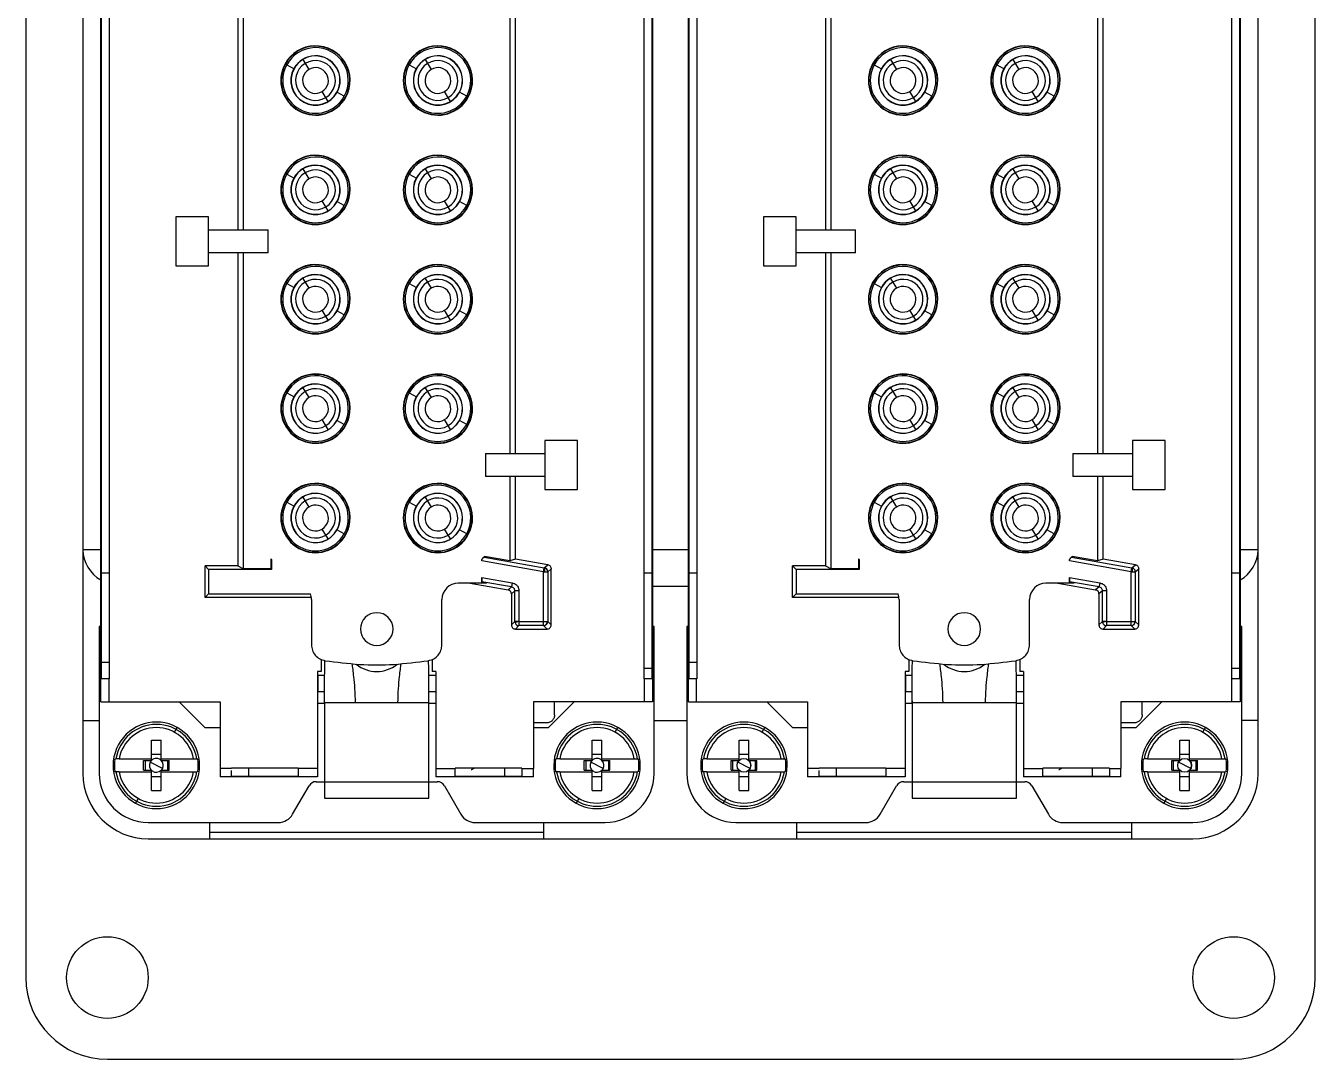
# Model space of a CAD drawing. Header units: millimetres. Extents: x 55 to 265, y 28 to 325.
# Drawn here: x 129.9 to 189.2, y 82.5 to 130 of the extents above; entities that cross this region are included whole.
import ezdxf

# ---------------------------------------------------------------- set-up
doc = ezdxf.new("R2010")
doc.units = ezdxf.units.MM

msp = doc.modelspace()

# ---------------------------------------------------------------- linework, layer by layer
at = {"color": 7, "linetype": 'Continuous', "lineweight": 25}
for p, q in [((129.944, 183.763), (129.944, 86.263)), ((189.194, 86.263), (189.194, 183.763)), ((132.569, 174.388), (132.569, 95.638)), ((186.569, 95.638), (186.569, 174.388)), ((133.394, 98.938), (133.394, 171.088)), ((158.744, 171.088), (158.744, 98.938)), ((160.394, 98.938), (160.394, 171.088)), ((185.744, 171.088), (185.744, 98.938)), ((133.407, 170.038), (133.407, 99.988)), ((133.782, 169.558), (133.782, 99.988)), ((158.356, 99.988), (158.356, 170.038)), ((158.731, 99.988), (158.731, 170.038)), ((160.407, 170.038), (160.407, 99.988)), ((160.782, 169.558), (160.782, 99.988)), ((185.356, 99.988), (185.356, 170.038)), ((185.731, 99.988), (185.731, 170.038)), ((139.684, 149.563), (139.684, 120.613)), ((139.946, 120.613), (139.946, 149.563)), ((166.684, 149.563), (166.684, 120.613)), ((166.946, 120.613), (166.946, 149.563)), ((152.191, 134.413), (152.191, 110.338)), ((152.453, 110.338), (152.453, 134.413)), ((179.191, 134.413), (179.191, 110.338)), ((179.453, 110.338), (179.453, 134.413)), ((141.858, 128.24), (141.874, 128.231)), ((141.933, 128.199), (142.269, 128.015)), ((142.671, 128.436), (142.949, 127.981)), ((147.483, 128.24), (147.499, 128.231)), ((147.558, 128.199), (147.894, 128.015)), ((148.296, 128.436), (148.574, 127.981)), ((168.858, 128.24), (168.874, 128.231)), ((168.933, 128.199), (169.269, 128.015)), ((169.671, 128.436), (169.949, 127.981)), ((174.483, 128.24), (174.499, 128.231)), ((174.558, 128.199), (174.894, 128.015)), ((175.296, 128.436), (175.574, 127.981)), ((143.842, 126.515), (143.564, 126.97)), ((144.58, 126.753), (144.244, 126.936)), ((149.467, 126.515), (149.189, 126.97)), ((150.205, 126.753), (149.869, 126.936)), ((170.842, 126.515), (170.564, 126.97)), ((171.58, 126.753), (171.244, 126.936)), ((176.467, 126.515), (176.189, 126.97)), ((177.205, 126.753), (176.869, 126.936)), ((144.655, 126.712), (144.639, 126.721)), ((150.28, 126.712), (150.264, 126.721)), ((171.655, 126.712), (171.639, 126.721)), ((177.28, 126.712), (177.264, 126.721)), ((142.671, 123.411), (142.949, 122.956)), ((148.296, 123.411), (148.574, 122.956)), ((169.671, 123.411), (169.949, 122.956)), ((175.296, 123.411), (175.574, 122.956)), ((141.858, 123.215), (141.874, 123.206)), ((141.933, 123.174), (142.269, 122.99)), ((147.483, 123.215), (147.499, 123.206)), ((147.558, 123.174), (147.894, 122.99)), ((168.858, 123.215), (168.874, 123.206)), ((168.933, 123.174), (169.269, 122.99)), ((174.483, 123.215), (174.499, 123.206)), ((174.558, 123.174), (174.894, 122.99)), ((143.842, 121.49), (143.564, 121.945)), ((144.58, 121.728), (144.244, 121.911)), ((144.655, 121.687), (144.639, 121.696)), ((149.467, 121.49), (149.189, 121.945)), ((150.205, 121.728), (149.869, 121.911)), ((150.28, 121.687), (150.264, 121.696)), ((170.842, 121.49), (170.564, 121.945)), ((171.58, 121.728), (171.244, 121.911)), ((171.655, 121.687), (171.639, 121.696)), ((176.467, 121.49), (176.189, 121.945)), ((177.205, 121.728), (176.869, 121.911)), ((177.28, 121.687), (177.264, 121.696)), ((136.844, 121.213), (136.844, 118.963)), ((138.344, 121.213), (136.844, 121.213)), ((138.344, 118.963), (138.344, 121.213)), ((163.844, 121.213), (163.844, 118.963)), ((165.344, 121.213), (163.844, 121.213)), ((165.344, 118.963), (165.344, 121.213)), ((138.344, 120.613), (141.075, 120.613)), ((141.075, 119.563), (141.075, 120.613)), ((165.344, 120.613), (168.075, 120.613)), ((168.075, 119.563), (168.075, 120.613)), ((141.075, 119.563), (138.344, 119.563)), ((139.684, 119.563), (139.684, 105.178)), ((139.946, 105.047), (139.946, 119.563)), ((168.075, 119.563), (165.344, 119.563)), ((166.684, 119.563), (166.684, 105.178)), ((166.946, 105.047), (166.946, 119.563)), ((136.844, 118.963), (138.344, 118.963)), ((163.844, 118.963), (165.344, 118.963)), ((141.858, 118.19), (141.874, 118.181)), ((141.933, 118.149), (142.269, 117.965)), ((142.671, 118.386), (142.949, 117.931)), ((147.483, 118.19), (147.499, 118.181)), ((147.558, 118.149), (147.894, 117.965)), ((148.296, 118.386), (148.574, 117.931)), ((168.858, 118.19), (168.874, 118.181)), ((168.933, 118.149), (169.269, 117.965)), ((169.671, 118.386), (169.949, 117.931)), ((174.483, 118.19), (174.499, 118.181)), ((174.558, 118.149), (174.894, 117.965)), ((175.296, 118.386), (175.574, 117.931)), ((143.842, 116.465), (143.564, 116.92)), ((144.58, 116.703), (144.244, 116.886)), ((149.467, 116.465), (149.189, 116.92)), ((150.205, 116.703), (149.869, 116.886)), ((170.842, 116.465), (170.564, 116.92)), ((171.58, 116.703), (171.244, 116.886)), ((176.467, 116.465), (176.189, 116.92)), ((177.205, 116.703), (176.869, 116.886)), ((144.655, 116.662), (144.639, 116.671)), ((150.28, 116.662), (150.264, 116.671)), ((171.655, 116.662), (171.639, 116.671)), ((177.28, 116.662), (177.264, 116.671)), ((142.671, 113.361), (142.949, 112.906)), ((148.296, 113.361), (148.574, 112.906)), ((169.671, 113.361), (169.949, 112.906)), ((175.296, 113.361), (175.574, 112.906)), ((141.858, 113.165), (141.874, 113.156)), ((141.933, 113.124), (142.269, 112.94)), ((147.483, 113.165), (147.499, 113.156)), ((147.558, 113.124), (147.894, 112.94)), ((168.858, 113.165), (168.874, 113.156)), ((168.933, 113.124), (169.269, 112.94)), ((174.483, 113.165), (174.499, 113.156)), ((174.558, 113.124), (174.894, 112.94)), ((143.842, 111.44), (143.564, 111.895)), ((144.58, 111.678), (144.244, 111.861)), ((144.655, 111.637), (144.639, 111.646)), ((149.467, 111.44), (149.189, 111.895)), ((150.205, 111.678), (149.869, 111.861)), ((150.28, 111.637), (150.264, 111.646)), ((170.842, 111.44), (170.564, 111.895)), ((171.58, 111.678), (171.244, 111.861)), ((171.655, 111.637), (171.639, 111.646)), ((176.467, 111.44), (176.189, 111.895)), ((177.205, 111.678), (176.869, 111.861)), ((177.28, 111.637), (177.264, 111.646)), ((153.794, 110.938), (153.794, 108.688)), ((155.294, 110.938), (153.794, 110.938)), ((155.294, 108.688), (155.294, 110.938)), ((182.294, 110.938), (180.794, 110.938)), ((180.794, 110.938), (180.794, 108.688)), ((182.294, 108.688), (182.294, 110.938)), ((151.063, 110.338), (153.794, 110.338)), ((151.063, 110.338), (151.063, 109.288)), ((178.063, 110.338), (180.794, 110.338)), ((178.063, 110.338), (178.063, 109.288)), ((153.794, 109.288), (151.063, 109.288)), ((152.191, 109.288), (152.191, 105.402)), ((152.453, 105.489), (152.453, 109.288)), ((180.794, 109.288), (178.063, 109.288)), ((179.191, 109.288), (179.191, 105.402)), ((179.453, 105.489), (179.453, 109.288)), ((153.794, 108.688), (155.294, 108.688)), ((180.794, 108.688), (182.294, 108.688)), ((141.858, 108.14), (141.874, 108.131)), ((141.933, 108.099), (142.269, 107.915)), ((142.671, 108.336), (142.949, 107.881)), ((147.483, 108.14), (147.499, 108.131)), ((147.558, 108.099), (147.894, 107.915)), ((148.296, 108.336), (148.574, 107.881)), ((168.858, 108.14), (168.874, 108.131)), ((168.933, 108.099), (169.269, 107.915)), ((169.671, 108.336), (169.949, 107.881)), ((174.483, 108.14), (174.499, 108.131)), ((174.558, 108.099), (174.894, 107.915)), ((175.296, 108.336), (175.574, 107.881)), ((143.842, 106.415), (143.564, 106.87)), ((144.58, 106.653), (144.244, 106.836)), ((149.467, 106.415), (149.189, 106.87)), ((150.205, 106.653), (149.869, 106.836)), ((170.842, 106.415), (170.564, 106.87)), ((171.58, 106.653), (171.244, 106.836)), ((176.467, 106.415), (176.189, 106.87)), ((177.205, 106.653), (176.869, 106.836)), ((144.655, 106.612), (144.639, 106.621)), ((150.28, 106.612), (150.264, 106.621)), ((171.655, 106.612), (171.639, 106.621)), ((177.28, 106.612), (177.264, 106.621)), ((133.394, 105.919), (132.569, 105.919)), ((141.205, 105.507), (141.205, 105.047)), ((141.237, 105.472), (141.237, 105.014)), ((150.9, 105.41), (150.9, 105.472)), ((150.999, 105.583), (153.77, 105.094)), ((152.191, 105.402), (151.021, 105.609)), ((152.453, 105.489), (152.191, 105.402)), ((153.93, 105.229), (152.453, 105.489)), ((160.394, 105.919), (158.744, 105.919)), ((168.205, 105.507), (168.205, 105.047)), ((168.237, 105.472), (168.237, 105.014)), ((177.9, 105.41), (177.9, 105.472)), ((177.999, 105.583), (180.77, 105.094)), ((179.191, 105.402), (178.021, 105.609)), ((179.453, 105.489), (179.191, 105.402)), ((180.93, 105.229), (179.453, 105.489)), ((186.569, 105.919), (185.744, 105.919)), ((138.18, 103.725), (138.18, 105.178)), ((138.18, 105.178), (138.344, 105.014)), ((139.684, 105.178), (138.18, 105.178)), ((138.344, 105.014), (138.344, 103.889)), ((141.237, 105.014), (138.344, 105.014)), ((139.684, 105.178), (139.946, 105.047)), ((141.205, 105.047), (139.946, 105.047)), ((141.237, 105.014), (141.205, 105.047)), ((153.737, 104.909), (150.9, 105.41)), ((153.737, 104.909), (153.77, 105.094)), ((153.737, 102.436), (153.737, 104.909)), ((153.737, 104.909), (153.786, 104.909)), ((153.77, 105.094), (153.93, 105.229)), ((153.925, 104.909), (154.085, 105.044)), ((153.925, 104.909), (153.925, 102.623)), ((154.085, 102.463), (154.085, 105.044)), ((165.18, 103.725), (165.18, 105.178)), ((165.18, 105.178), (165.344, 105.014)), ((166.684, 105.178), (165.18, 105.178)), ((165.344, 105.014), (165.344, 103.889)), ((168.237, 105.014), (165.344, 105.014)), ((166.684, 105.178), (166.946, 105.047)), ((168.205, 105.047), (166.946, 105.047)), ((168.237, 105.014), (168.205, 105.047)), ((180.737, 104.909), (177.9, 105.41)), ((180.737, 104.909), (180.77, 105.094)), ((180.737, 102.436), (180.737, 104.909)), ((180.737, 104.909), (180.786, 104.909)), ((180.77, 105.094), (180.93, 105.229)), ((180.925, 104.909), (181.085, 105.044)), ((180.925, 104.909), (180.925, 102.623)), ((181.085, 102.463), (181.085, 105.044)), ((133.407, 104.863), (133.782, 104.863)), ((151.12, 104.382), (149.819, 104.382)), ((150.366, 104.382), (152.103, 104.076)), ((150.9, 104.642), (152.296, 104.395)), ((150.9, 104.382), (150.9, 104.642)), ((150.904, 104.451), (150.933, 104.415)), ((152.263, 104.211), (150.904, 104.451)), ((150.933, 104.382), (150.933, 104.415)), ((150.933, 104.415), (151.12, 104.382)), ((158.356, 104.863), (158.731, 104.863)), ((160.407, 104.863), (160.782, 104.863)), ((178.12, 104.382), (176.819, 104.382)), ((177.366, 104.382), (179.103, 104.076)), ((177.9, 104.642), (179.296, 104.395)), ((177.9, 104.382), (177.9, 104.642)), ((177.904, 104.451), (177.933, 104.415)), ((179.263, 104.211), (177.904, 104.451)), ((177.933, 104.382), (177.933, 104.415)), ((177.933, 104.415), (178.12, 104.382)), ((185.356, 104.863), (185.731, 104.863)), ((138.18, 103.725), (138.344, 103.889)), ((143.063, 103.725), (138.18, 103.725)), ((138.344, 103.889), (143.024, 103.889)), ((152.263, 104.211), (152.103, 104.076)), ((152.418, 104.026), (152.258, 103.892)), ((152.258, 103.892), (152.258, 102.463)), ((152.418, 102.623), (152.418, 104.026)), ((152.606, 104.026), (152.606, 102.436)), ((158.744, 104.242), (160.394, 104.242)), ((165.18, 103.725), (165.344, 103.889)), ((170.063, 103.725), (165.18, 103.725)), ((165.344, 103.889), (170.024, 103.889)), ((179.263, 104.211), (179.103, 104.076)), ((179.418, 104.026), (179.258, 103.892)), ((179.258, 103.892), (179.258, 102.463)), ((179.418, 102.623), (179.418, 104.026)), ((179.606, 104.026), (179.606, 102.436)), ((143.069, 103.632), (143.069, 101.561)), ((149.069, 101.561), (149.069, 103.632)), ((170.069, 103.632), (170.069, 101.561)), ((176.069, 101.561), (176.069, 103.632)), ((152.258, 102.463), (152.418, 102.623)), ((152.606, 102.623), (152.425, 102.575)), ((152.606, 102.623), (153.925, 102.623)), ((154.085, 102.463), (153.925, 102.623)), ((179.258, 102.463), (179.418, 102.623)), ((179.606, 102.623), (179.425, 102.575)), ((179.606, 102.623), (180.925, 102.623)), ((181.085, 102.463), (180.925, 102.623)), ((133.319, 102.388), (133.319, 95.638)), ((133.394, 102.388), (133.319, 102.388)), ((152.445, 102.275), (152.606, 102.436)), ((152.445, 102.275), (153.898, 102.275)), ((153.737, 102.436), (152.606, 102.436)), ((153.898, 102.275), (153.737, 102.436)), ((158.819, 102.388), (158.744, 102.388)), ((158.819, 95.638), (158.819, 102.388)), ((160.319, 102.388), (160.319, 95.638)), ((160.394, 102.388), (160.319, 102.388)), ((179.445, 102.275), (179.606, 102.436)), ((179.445, 102.275), (180.898, 102.275)), ((180.737, 102.436), (179.606, 102.436)), ((180.898, 102.275), (180.737, 102.436)), ((185.819, 102.388), (185.744, 102.388)), ((185.819, 95.638), (185.819, 102.388)), ((133.782, 100.738), (133.407, 100.738)), ((143.519, 100.874), (143.519, 100.324)), ((148.619, 100.874), (148.619, 100.324)), ((160.782, 100.738), (160.407, 100.738)), ((170.519, 100.874), (170.519, 100.324)), ((175.619, 100.874), (175.619, 100.324)), ((143.349, 100.324), (143.349, 95.488)), ((143.519, 100.324), (143.349, 100.324)), ((143.369, 100.138), (143.369, 99.388)), ((143.677, 100.138), (143.369, 100.138)), ((148.788, 100.138), (148.461, 100.138)), ((148.788, 100.324), (148.619, 100.324)), ((148.788, 100.324), (148.788, 95.488)), ((158.731, 100.469), (158.356, 100.469)), ((170.519, 100.324), (170.349, 100.324)), ((170.349, 100.324), (170.349, 95.488)), ((170.369, 100.138), (170.369, 99.388)), ((170.677, 100.138), (170.369, 100.138)), ((175.788, 100.138), (175.461, 100.138)), ((175.788, 100.324), (175.619, 100.324)), ((175.788, 100.324), (175.788, 95.488)), ((185.731, 100.469), (185.356, 100.469)), ((133.782, 99.988), (133.394, 99.988)), ((133.769, 98.938), (133.769, 99.988)), ((158.744, 99.988), (158.356, 99.988)), ((158.369, 98.938), (158.369, 99.988)), ((160.782, 99.988), (160.394, 99.988)), ((160.769, 98.938), (160.769, 99.988)), ((185.744, 99.988), (185.356, 99.988)), ((185.369, 98.938), (185.369, 99.988)), ((143.671, 99.388), (143.369, 99.388)), ((148.788, 99.388), (148.467, 99.388)), ((170.671, 99.388), (170.369, 99.388)), ((175.788, 99.388), (175.467, 99.388)), ((133.394, 98.938), (138.869, 98.938)), ((138.194, 97.738), (136.994, 98.938)), ((138.869, 98.938), (138.869, 95.863)), ((143.349, 98.863), (143.669, 98.863)), ((148.469, 98.881), (143.669, 98.881)), ((143.669, 98.881), (143.669, 94.506)), ((148.469, 94.506), (148.469, 98.881)), ((148.469, 98.863), (148.788, 98.863)), ((158.744, 98.938), (153.269, 98.938)), ((153.269, 98.938), (153.269, 95.863)), ((155.144, 98.938), (153.944, 97.738)), ((154.246, 98.338), (154.246, 98.938)), ((160.394, 98.938), (165.869, 98.938)), ((165.194, 97.738), (163.994, 98.938)), ((165.869, 98.938), (165.869, 95.863)), ((170.349, 98.863), (170.669, 98.863)), ((175.469, 98.881), (170.669, 98.881)), ((170.669, 98.881), (170.669, 94.506)), ((175.469, 94.506), (175.469, 98.881)), ((175.469, 98.863), (175.788, 98.863)), ((185.744, 98.938), (180.269, 98.938)), ((180.269, 98.938), (180.269, 95.863)), ((182.144, 98.938), (180.944, 97.738)), ((181.246, 98.338), (181.246, 98.938)), ((132.569, 98.076), (133.319, 98.076)), ((153.871, 97.963), (153.269, 97.963)), ((158.819, 98.076), (160.319, 98.076)), ((180.871, 97.963), (180.269, 97.963)), ((186.569, 98.076), (185.819, 98.076)), ((135.719, 97.176), (136.169, 97.176)), ((135.719, 96.238), (135.719, 97.176)), ((136.169, 96.238), (136.169, 97.176)), ((136.774, 97.534), (136.897, 97.757)), ((138.869, 97.738), (138.194, 97.738)), ((153.944, 97.738), (153.269, 97.738)), ((155.969, 97.176), (156.419, 97.176)), ((155.969, 96.238), (155.969, 97.176)), ((156.419, 96.238), (156.419, 97.176)), ((157.024, 97.534), (157.147, 97.757)), ((162.719, 97.176), (163.169, 97.176)), ((162.719, 96.238), (162.719, 97.176)), ((163.169, 96.238), (163.169, 97.176)), ((163.774, 97.534), (163.897, 97.757)), ((165.869, 97.738), (165.194, 97.738)), ((180.944, 97.738), (180.269, 97.738)), ((182.969, 97.176), (183.419, 97.176)), ((182.969, 96.238), (182.969, 97.176)), ((183.419, 96.238), (183.419, 97.176)), ((184.024, 97.534), (184.147, 97.757)), ((134.237, 96.313), (135.719, 96.313)), ((135.357, 96.238), (135.719, 96.238)), ((135.357, 95.788), (135.357, 96.238)), ((135.424, 96.238), (135.424, 95.788)), ((136.223, 95.861), (135.665, 96.166)), ((135.719, 96.533), (136.169, 96.533)), ((136.169, 96.313), (137.65, 96.313)), ((136.169, 96.238), (136.53, 96.238)), ((136.463, 96.238), (136.463, 95.788)), ((136.53, 95.788), (136.53, 96.238)), ((137.802, 96.313), (137.846, 96.313)), ((154.487, 96.313), (155.969, 96.313)), ((155.607, 95.788), (155.607, 96.238)), ((155.607, 96.238), (155.969, 96.238)), ((155.674, 96.238), (155.674, 95.788)), ((156.473, 95.861), (155.915, 96.166)), ((155.969, 96.533), (156.419, 96.533)), ((156.419, 96.313), (157.9, 96.313)), ((156.419, 96.238), (156.78, 96.238)), ((156.713, 96.238), (156.713, 95.788)), ((156.78, 95.788), (156.78, 96.238)), ((158.052, 96.313), (158.096, 96.313)), ((161.237, 96.313), (162.719, 96.313)), ((162.357, 96.238), (162.719, 96.238)), ((162.357, 95.788), (162.357, 96.238)), ((162.424, 96.238), (162.424, 95.788)), ((163.223, 95.861), (162.665, 96.166)), ((162.719, 96.533), (163.169, 96.533)), ((163.169, 96.313), (164.65, 96.313)), ((163.169, 96.238), (163.53, 96.238)), ((163.463, 96.238), (163.463, 95.788)), ((163.53, 95.788), (163.53, 96.238)), ((164.802, 96.313), (164.846, 96.313)), ((181.487, 96.313), (182.969, 96.313)), ((182.607, 95.788), (182.607, 96.238)), ((182.607, 96.238), (182.969, 96.238)), ((182.674, 96.238), (182.674, 95.788)), ((183.473, 95.861), (182.915, 96.166)), ((182.969, 96.533), (183.419, 96.533)), ((183.419, 96.313), (184.9, 96.313)), ((183.419, 96.238), (183.78, 96.238)), ((183.713, 96.238), (183.713, 95.788)), ((183.78, 95.788), (183.78, 96.238)), ((185.052, 96.313), (185.096, 96.313)), ((134.086, 95.713), (134.042, 95.713)), ((134.237, 95.713), (135.719, 95.713)), ((135.357, 95.788), (135.719, 95.788)), ((135.719, 94.851), (135.719, 95.788)), ((135.719, 95.494), (136.169, 95.494)), ((136.169, 94.851), (136.169, 95.788)), ((136.169, 95.788), (136.53, 95.788)), ((136.169, 95.713), (137.65, 95.713)), ((139.394, 95.863), (138.869, 95.863)), ((143.349, 95.488), (138.869, 95.488)), ((139.394, 95.876), (139.394, 95.863)), ((142.462, 95.876), (139.394, 95.876)), ((142.462, 95.501), (139.394, 95.501)), ((140.196, 95.501), (140.196, 95.876)), ((142.462, 95.876), (142.462, 95.488)), ((143.349, 95.863), (142.462, 95.863)), ((148.788, 95.863), (149.675, 95.863)), ((153.269, 95.488), (148.788, 95.488)), ((152.744, 95.876), (149.675, 95.876)), ((149.675, 95.488), (149.675, 95.876)), ((152.744, 95.501), (149.675, 95.501)), ((150.53, 95.871), (150.414, 95.813)), ((150.424, 95.813), (150.414, 95.813)), ((150.53, 95.871), (150.424, 95.813)), ((151.941, 95.876), (151.941, 95.501)), ((152.744, 95.876), (152.744, 95.488)), ((152.744, 95.863), (153.269, 95.863)), ((154.336, 95.713), (154.292, 95.713)), ((154.487, 95.713), (155.969, 95.713)), ((155.607, 95.788), (155.969, 95.788)), ((155.969, 94.851), (155.969, 95.788)), ((155.969, 95.494), (156.419, 95.494)), ((156.419, 94.851), (156.419, 95.788)), ((156.419, 95.788), (156.78, 95.788)), ((156.419, 95.713), (157.9, 95.713)), ((161.086, 95.713), (161.042, 95.713)), ((161.237, 95.713), (162.719, 95.713)), ((162.357, 95.788), (162.719, 95.788)), ((162.719, 94.851), (162.719, 95.788)), ((162.719, 95.494), (163.169, 95.494)), ((163.169, 94.851), (163.169, 95.788)), ((163.169, 95.788), (163.53, 95.788)), ((163.169, 95.713), (164.65, 95.713)), ((166.394, 95.863), (165.869, 95.863)), ((170.349, 95.488), (165.869, 95.488)), ((169.462, 95.876), (166.394, 95.876)), ((166.394, 95.876), (166.394, 95.863)), ((169.462, 95.501), (166.394, 95.501)), ((167.196, 95.501), (167.196, 95.876)), ((169.462, 95.876), (169.462, 95.488)), ((170.349, 95.863), (169.462, 95.863)), ((175.788, 95.863), (176.675, 95.863)), ((180.269, 95.488), (175.788, 95.488)), ((179.744, 95.876), (176.675, 95.876)), ((176.675, 95.488), (176.675, 95.876)), ((179.744, 95.501), (176.675, 95.501)), ((177.53, 95.871), (177.414, 95.813)), ((177.424, 95.813), (177.414, 95.813)), ((177.53, 95.871), (177.424, 95.813)), ((178.941, 95.876), (178.941, 95.501)), ((179.744, 95.876), (179.744, 95.488)), ((179.744, 95.863), (180.269, 95.863)), ((181.336, 95.713), (181.292, 95.713)), ((181.487, 95.713), (182.969, 95.713)), ((182.607, 95.788), (182.969, 95.788)), ((182.969, 94.851), (182.969, 95.788)), ((182.969, 95.494), (183.419, 95.494)), ((183.419, 94.851), (183.419, 95.788)), ((183.419, 95.788), (183.78, 95.788)), ((183.419, 95.713), (184.9, 95.713)), ((135.719, 94.851), (136.169, 94.851)), ((142.203, 93.763), (142.961, 95.076)), ((143.285, 95.263), (143.669, 95.263)), ((143.669, 95.263), (148.469, 95.263)), ((148.469, 95.263), (148.852, 95.263)), ((149.177, 95.076), (149.935, 93.763)), ((155.969, 94.851), (156.419, 94.851)), ((162.719, 94.851), (163.169, 94.851)), ((169.203, 93.763), (169.961, 95.076)), ((170.285, 95.263), (170.669, 95.263)), ((170.669, 95.263), (175.469, 95.263)), ((175.469, 95.263), (175.852, 95.263)), ((176.177, 95.076), (176.935, 93.763)), ((182.969, 94.851), (183.419, 94.851)), ((135.113, 94.493), (134.991, 94.269)), ((143.669, 94.506), (148.469, 94.506)), ((155.363, 94.493), (155.241, 94.269)), ((162.113, 94.493), (161.991, 94.269)), ((170.669, 94.506), (175.469, 94.506)), ((182.363, 94.493), (182.241, 94.269)), ((135.569, 93.388), (141.553, 93.388)), ((138.381, 93.388), (138.381, 92.638)), ((150.584, 93.388), (156.569, 93.388)), ((153.756, 92.638), (153.756, 93.388)), ((162.569, 93.388), (168.553, 93.388)), ((165.381, 92.638), (165.381, 93.388)), ((177.584, 93.388), (183.569, 93.388)), ((180.756, 93.388), (180.756, 92.638)), ((135.569, 92.638), (183.569, 92.638)), ((138.381, 92.948), (153.756, 92.948)), ((165.381, 92.948), (180.756, 92.948)), ((133.694, 82.513), (185.444, 82.513))]:
    msp.add_line(p, q, dxfattribs=at)
for centre, radius in [((162.944, 96.013), 0.318), ((183.194, 96.013), 0.318), ((133.694, 86.263), 1.875), ((185.444, 86.263), 1.875)]:
    msp.add_circle(centre, radius, dxfattribs=at)
for centre, radius, start, end in [((143.256, 127.476), 1.593, 331.35211, 151.35211), ((143.256, 127.476), 1.575, 331.35211, 151.35211), ((143.256, 127.476), 1.508, 331.35211, 151.35211), ((143.256, 127.476), 1.133, 331.35211, 151.35211), ((143.256, 127.476), 1.125, 331.35211, 151.35211), ((148.881, 127.476), 1.593, 331.35211, 151.35211), ((148.881, 127.476), 1.575, 331.35211, 151.35211), ((148.881, 127.476), 1.508, 331.35211, 151.35211), ((148.881, 127.476), 1.133, 331.35211, 151.35211), ((148.881, 127.476), 1.125, 331.35211, 151.35211), ((170.256, 127.476), 1.593, 331.35211, 151.35211), ((170.256, 127.476), 1.575, 331.35211, 151.35211), ((170.256, 127.476), 1.508, 331.35211, 151.35211), ((170.256, 127.476), 1.133, 331.35211, 151.35211), ((170.256, 127.476), 1.125, 331.35211, 151.35211), ((175.881, 127.476), 1.593, 331.35211, 151.35211), ((175.881, 127.476), 1.575, 331.35211, 151.35211), ((175.881, 127.476), 1.508, 331.35211, 151.35211), ((175.881, 127.476), 1.133, 331.35211, 151.35211), ((175.881, 127.476), 1.125, 331.35211, 151.35211), ((143.256, 127.476), 1.593, 151.35211, 331.35211), ((143.256, 127.476), 1.575, 151.35211, 331.35211), ((143.256, 127.476), 1.508, 151.35211, 331.35211), ((143.256, 127.476), 1.133, 151.35211, 331.35211), ((143.256, 127.476), 1.125, 151.35211, 331.35211), ((143.256, 127.476), 0.915, 121.35211, 301.35211), ((143.256, 127.476), 0.592, 121.35211, 301.35211), ((143.256, 127.476), 0.915, 301.35211, 121.35211), ((143.256, 127.476), 0.592, 301.35211, 121.35211), ((148.881, 127.476), 1.593, 151.35211, 331.35211), ((148.881, 127.476), 1.575, 151.35211, 331.35211), ((148.881, 127.476), 1.508, 151.35211, 331.35211), ((148.881, 127.476), 1.133, 151.35211, 331.35211), ((148.881, 127.476), 1.125, 151.35211, 331.35211), ((148.881, 127.476), 0.915, 121.35211, 301.35211), ((148.881, 127.476), 0.592, 121.35211, 301.35211), ((148.881, 127.476), 0.915, 301.35211, 121.35211), ((148.881, 127.476), 0.592, 301.35211, 121.35211), ((170.256, 127.476), 1.593, 151.35211, 331.35211), ((170.256, 127.476), 1.575, 151.35211, 331.35211), ((170.256, 127.476), 1.508, 151.35211, 331.35211), ((170.256, 127.476), 1.133, 151.35211, 331.35211), ((170.256, 127.476), 1.125, 151.35211, 331.35211), ((170.256, 127.476), 0.915, 121.35211, 301.35211), ((170.256, 127.476), 0.592, 121.35211, 301.35211), ((170.256, 127.476), 0.915, 301.35211, 121.35211), ((170.256, 127.476), 0.592, 301.35211, 121.35211), ((175.881, 127.476), 1.593, 151.35211, 331.35211), ((175.881, 127.476), 1.575, 151.35211, 331.35211), ((175.881, 127.476), 1.508, 151.35211, 331.35211), ((175.881, 127.476), 1.133, 151.35211, 331.35211), ((175.881, 127.476), 1.125, 151.35211, 331.35211), ((175.881, 127.476), 0.915, 121.35211, 301.35211), ((175.881, 127.476), 0.592, 121.35211, 301.35211), ((175.881, 127.476), 0.915, 301.35211, 121.35211), ((175.881, 127.476), 0.592, 301.35211, 121.35211), ((143.256, 122.451), 1.593, 331.35211, 151.35211), ((143.256, 122.451), 1.575, 331.35211, 151.35211), ((143.256, 122.451), 1.508, 331.35211, 151.35211), ((148.881, 122.451), 1.593, 331.35211, 151.35211), ((148.881, 122.451), 1.575, 331.35211, 151.35211), ((148.881, 122.451), 1.508, 331.35211, 151.35211), ((170.256, 122.451), 1.593, 331.35211, 151.35211), ((170.256, 122.451), 1.575, 331.35211, 151.35211), ((170.256, 122.451), 1.508, 331.35211, 151.35211), ((175.881, 122.451), 1.593, 331.35211, 151.35211), ((175.881, 122.451), 1.575, 331.35211, 151.35211), ((175.881, 122.451), 1.508, 331.35211, 151.35211), ((143.256, 122.451), 1.133, 331.35211, 151.35211), ((143.256, 122.451), 1.125, 331.35211, 151.35211), ((143.256, 122.451), 0.915, 301.35211, 121.35211), ((148.881, 122.451), 1.133, 331.35211, 151.35211), ((148.881, 122.451), 1.125, 331.35211, 151.35211), ((148.881, 122.451), 0.915, 301.35211, 121.35211), ((170.256, 122.451), 1.133, 331.35211, 151.35211), ((170.256, 122.451), 1.125, 331.35211, 151.35211), ((170.256, 122.451), 0.915, 301.35211, 121.35211), ((175.881, 122.451), 1.133, 331.35211, 151.35211), ((175.881, 122.451), 1.125, 331.35211, 151.35211), ((175.881, 122.451), 0.915, 301.35211, 121.35211), ((143.256, 122.451), 1.593, 151.35211, 331.35211), ((143.256, 122.451), 1.575, 151.35211, 331.35211), ((143.256, 122.451), 1.508, 151.35211, 331.35211), ((143.256, 122.451), 1.133, 151.35211, 331.35211), ((143.256, 122.451), 1.125, 151.35211, 331.35211), ((143.256, 122.451), 0.915, 121.35211, 301.35211), ((143.256, 122.451), 0.592, 121.35211, 301.35211), ((143.256, 122.451), 0.592, 301.35211, 121.35211), ((148.881, 122.451), 1.593, 151.35211, 331.35211), ((148.881, 122.451), 1.575, 151.35211, 331.35211), ((148.881, 122.451), 1.508, 151.35211, 331.35211), ((148.881, 122.451), 1.133, 151.35211, 331.35211), ((148.881, 122.451), 1.125, 151.35211, 331.35211), ((148.881, 122.451), 0.915, 121.35211, 301.35211), ((148.881, 122.451), 0.592, 121.35211, 301.35211), ((148.881, 122.451), 0.592, 301.35211, 121.35211), ((170.256, 122.451), 1.593, 151.35211, 331.35211), ((170.256, 122.451), 1.575, 151.35211, 331.35211), ((170.256, 122.451), 1.508, 151.35211, 331.35211), ((170.256, 122.451), 1.133, 151.35211, 331.35211), ((170.256, 122.451), 1.125, 151.35211, 331.35211), ((170.256, 122.451), 0.915, 121.35211, 301.35211), ((170.256, 122.451), 0.592, 121.35211, 301.35211), ((170.256, 122.451), 0.592, 301.35211, 121.35211), ((175.881, 122.451), 1.593, 151.35211, 331.35211), ((175.881, 122.451), 1.575, 151.35211, 331.35211), ((175.881, 122.451), 1.508, 151.35211, 331.35211), ((175.881, 122.451), 1.133, 151.35211, 331.35211), ((175.881, 122.451), 1.125, 151.35211, 331.35211), ((175.881, 122.451), 0.915, 121.35211, 301.35211), ((175.881, 122.451), 0.592, 121.35211, 301.35211), ((175.881, 122.451), 0.592, 301.35211, 121.35211), ((143.256, 117.426), 1.593, 331.35211, 151.35211), ((143.256, 117.426), 1.575, 331.35211, 151.35211), ((143.256, 117.426), 1.508, 331.35211, 151.35211), ((143.256, 117.426), 1.133, 331.35211, 151.35211), ((143.256, 117.426), 1.125, 331.35211, 151.35211), ((148.881, 117.426), 1.593, 331.35211, 151.35211), ((148.881, 117.426), 1.575, 331.35211, 151.35211), ((148.881, 117.426), 1.508, 331.35211, 151.35211), ((148.881, 117.426), 1.133, 331.35211, 151.35211), ((148.881, 117.426), 1.125, 331.35211, 151.35211), ((170.256, 117.426), 1.593, 331.35211, 151.35211), ((170.256, 117.426), 1.575, 331.35211, 151.35211), ((170.256, 117.426), 1.508, 331.35211, 151.35211), ((170.256, 117.426), 1.133, 331.35211, 151.35211), ((170.256, 117.426), 1.125, 331.35211, 151.35211), ((175.881, 117.426), 1.593, 331.35211, 151.35211), ((175.881, 117.426), 1.575, 331.35211, 151.35211), ((175.881, 117.426), 1.508, 331.35211, 151.35211), ((175.881, 117.426), 1.133, 331.35211, 151.35211), ((175.881, 117.426), 1.125, 331.35211, 151.35211), ((143.256, 117.426), 1.593, 151.35211, 331.35211), ((143.256, 117.426), 1.575, 151.35211, 331.35211), ((143.256, 117.426), 1.508, 151.35211, 331.35211), ((143.256, 117.426), 1.133, 151.35211, 331.35211), ((143.256, 117.426), 1.125, 151.35211, 331.35211), ((143.256, 117.426), 0.915, 121.35211, 301.35211), ((143.256, 117.426), 0.592, 121.35211, 301.35211), ((143.256, 117.426), 0.915, 301.35211, 121.35211), ((143.256, 117.426), 0.592, 301.35211, 121.35211), ((148.881, 117.426), 1.593, 151.35211, 331.35211), ((148.881, 117.426), 1.575, 151.35211, 331.35211), ((148.881, 117.426), 1.508, 151.35211, 331.35211), ((148.881, 117.426), 1.133, 151.35211, 331.35211), ((148.881, 117.426), 1.125, 151.35211, 331.35211), ((148.881, 117.426), 0.915, 121.35211, 301.35211), ((148.881, 117.426), 0.592, 121.35211, 301.35211), ((148.881, 117.426), 0.915, 301.35211, 121.35211), ((148.881, 117.426), 0.592, 301.35211, 121.35211), ((170.256, 117.426), 1.593, 151.35211, 331.35211), ((170.256, 117.426), 1.575, 151.35211, 331.35211), ((170.256, 117.426), 1.508, 151.35211, 331.35211), ((170.256, 117.426), 1.133, 151.35211, 331.35211), ((170.256, 117.426), 1.125, 151.35211, 331.35211), ((170.256, 117.426), 0.915, 121.35211, 301.35211), ((170.256, 117.426), 0.592, 121.35211, 301.35211), ((170.256, 117.426), 0.915, 301.35211, 121.35211), ((170.256, 117.426), 0.592, 301.35211, 121.35211), ((175.881, 117.426), 1.593, 151.35211, 331.35211), ((175.881, 117.426), 1.575, 151.35211, 331.35211), ((175.881, 117.426), 1.508, 151.35211, 331.35211), ((175.881, 117.426), 1.133, 151.35211, 331.35211), ((175.881, 117.426), 1.125, 151.35211, 331.35211), ((175.881, 117.426), 0.915, 121.35211, 301.35211), ((175.881, 117.426), 0.592, 121.35211, 301.35211), ((175.881, 117.426), 0.915, 301.35211, 121.35211), ((175.881, 117.426), 0.592, 301.35211, 121.35211), ((143.256, 112.401), 1.593, 331.35211, 151.35211), ((143.256, 112.401), 1.575, 331.35211, 151.35211), ((143.256, 112.401), 1.508, 331.35211, 151.35211), ((148.881, 112.401), 1.593, 331.35211, 151.35211), ((148.881, 112.401), 1.575, 331.35211, 151.35211), ((148.881, 112.401), 1.508, 331.35211, 151.35211), ((170.256, 112.401), 1.593, 331.35211, 151.35211), ((170.256, 112.401), 1.575, 331.35211, 151.35211), ((170.256, 112.401), 1.508, 331.35211, 151.35211), ((175.881, 112.401), 1.593, 331.35211, 151.35211), ((175.881, 112.401), 1.575, 331.35211, 151.35211), ((175.881, 112.401), 1.508, 331.35211, 151.35211), ((143.256, 112.401), 1.133, 331.35211, 151.35211), ((143.256, 112.401), 1.125, 331.35211, 151.35211), ((143.256, 112.401), 0.915, 121.35211, 301.35211), ((143.256, 112.401), 0.915, 301.35211, 121.35211), ((148.881, 112.401), 1.133, 331.35211, 151.35211), ((148.881, 112.401), 1.125, 331.35211, 151.35211), ((148.881, 112.401), 0.915, 121.35211, 301.35211), ((148.881, 112.401), 0.915, 301.35211, 121.35211), ((170.256, 112.401), 1.133, 331.35211, 151.35211), ((170.256, 112.401), 1.125, 331.35211, 151.35211), ((170.256, 112.401), 0.915, 121.35211, 301.35211), ((170.256, 112.401), 0.915, 301.35211, 121.35211), ((175.881, 112.401), 1.133, 331.35211, 151.35211), ((175.881, 112.401), 1.125, 331.35211, 151.35211), ((175.881, 112.401), 0.915, 121.35211, 301.35211), ((175.881, 112.401), 0.915, 301.35211, 121.35211), ((143.256, 112.401), 1.593, 151.35211, 331.35211), ((143.256, 112.401), 1.575, 151.35211, 331.35211), ((143.256, 112.401), 1.508, 151.35211, 331.35211), ((143.256, 112.401), 1.133, 151.35211, 331.35211), ((143.256, 112.401), 1.125, 151.35211, 331.35211), ((143.256, 112.401), 0.592, 121.35211, 301.35211), ((143.256, 112.401), 0.592, 301.35211, 121.35211), ((148.881, 112.401), 1.593, 151.35211, 331.35211), ((148.881, 112.401), 1.575, 151.35211, 331.35211), ((148.881, 112.401), 1.508, 151.35211, 331.35211), ((148.881, 112.401), 1.133, 151.35211, 331.35211), ((148.881, 112.401), 1.125, 151.35211, 331.35211), ((148.881, 112.401), 0.592, 121.35211, 301.35211), ((148.881, 112.401), 0.592, 301.35211, 121.35211), ((170.256, 112.401), 1.593, 151.35211, 331.35211), ((170.256, 112.401), 1.575, 151.35211, 331.35211), ((170.256, 112.401), 1.508, 151.35211, 331.35211), ((170.256, 112.401), 1.133, 151.35211, 331.35211), ((170.256, 112.401), 1.125, 151.35211, 331.35211), ((170.256, 112.401), 0.592, 121.35211, 301.35211), ((170.256, 112.401), 0.592, 301.35211, 121.35211), ((175.881, 112.401), 1.593, 151.35211, 331.35211), ((175.881, 112.401), 1.575, 151.35211, 331.35211), ((175.881, 112.401), 1.508, 151.35211, 331.35211), ((175.881, 112.401), 1.133, 151.35211, 331.35211), ((175.881, 112.401), 1.125, 151.35211, 331.35211), ((175.881, 112.401), 0.592, 121.35211, 301.35211), ((175.881, 112.401), 0.592, 301.35211, 121.35211), ((143.256, 107.376), 1.593, 331.35211, 151.35211), ((143.256, 107.376), 1.575, 331.35211, 151.35211), ((143.256, 107.376), 1.508, 331.35211, 151.35211), ((143.256, 107.376), 1.133, 331.35211, 151.35211), ((143.256, 107.376), 1.125, 331.35211, 151.35211), ((148.881, 107.376), 1.593, 331.35211, 151.35211), ((148.881, 107.376), 1.575, 331.35211, 151.35211), ((148.881, 107.376), 1.508, 331.35211, 151.35211), ((148.881, 107.376), 1.133, 331.35211, 151.35211), ((148.881, 107.376), 1.125, 331.35211, 151.35211), ((170.256, 107.376), 1.593, 331.35211, 151.35211), ((170.256, 107.376), 1.575, 331.35211, 151.35211), ((170.256, 107.376), 1.508, 331.35211, 151.35211), ((170.256, 107.376), 1.133, 331.35211, 151.35211), ((170.256, 107.376), 1.125, 331.35211, 151.35211), ((175.881, 107.376), 1.593, 331.35211, 151.35211), ((175.881, 107.376), 1.575, 331.35211, 151.35211), ((175.881, 107.376), 1.508, 331.35211, 151.35211), ((175.881, 107.376), 1.133, 331.35211, 151.35211), ((175.881, 107.376), 1.125, 331.35211, 151.35211), ((143.256, 107.376), 1.593, 151.35211, 331.35211), ((143.256, 107.376), 1.575, 151.35211, 331.35211), ((143.256, 107.376), 1.508, 151.35211, 331.35211), ((143.256, 107.376), 1.133, 151.35211, 331.35211), ((143.256, 107.376), 1.125, 151.35211, 331.35211), ((143.256, 107.376), 0.915, 121.35211, 301.35211), ((143.256, 107.376), 0.592, 121.35211, 301.35211), ((143.256, 107.376), 0.915, 301.35211, 121.35211), ((143.256, 107.376), 0.592, 301.35211, 121.35211), ((148.881, 107.376), 1.593, 151.35211, 331.35211), ((148.881, 107.376), 1.575, 151.35211, 331.35211), ((148.881, 107.376), 1.508, 151.35211, 331.35211), ((148.881, 107.376), 1.133, 151.35211, 331.35211), ((148.881, 107.376), 1.125, 151.35211, 331.35211), ((148.881, 107.376), 0.915, 121.35211, 301.35211), ((148.881, 107.376), 0.592, 121.35211, 301.35211), ((148.881, 107.376), 0.915, 301.35211, 121.35211), ((148.881, 107.376), 0.592, 301.35211, 121.35211), ((170.256, 107.376), 1.593, 151.35211, 331.35211), ((170.256, 107.376), 1.575, 151.35211, 331.35211), ((170.256, 107.376), 1.508, 151.35211, 331.35211), ((170.256, 107.376), 1.133, 151.35211, 331.35211), ((170.256, 107.376), 1.125, 151.35211, 331.35211), ((170.256, 107.376), 0.915, 121.35211, 301.35211), ((170.256, 107.376), 0.592, 121.35211, 301.35211), ((170.256, 107.376), 0.915, 301.35211, 121.35211), ((170.256, 107.376), 0.592, 301.35211, 121.35211), ((175.881, 107.376), 1.593, 151.35211, 331.35211), ((175.881, 107.376), 1.575, 151.35211, 331.35211), ((175.881, 107.376), 1.508, 151.35211, 331.35211), ((175.881, 107.376), 1.133, 151.35211, 331.35211), ((175.881, 107.376), 1.125, 151.35211, 331.35211), ((175.881, 107.376), 0.915, 121.35211, 301.35211), ((175.881, 107.376), 0.592, 121.35211, 301.35211), ((175.881, 107.376), 0.915, 301.35211, 121.35211), ((175.881, 107.376), 0.592, 301.35211, 121.35211), ((134.204, 105.95), 1.635, 181.08607, 240.31516), ((143.256, 107.376), 2.775, 222.32295, 223.31713), ((148.881, 107.376), 2.775, 316.68286, 320.45103), ((170.256, 107.376), 2.775, 222.32295, 223.31713), ((175.881, 107.376), 2.775, 316.68286, 320.45103), ((184.925, 105.956), 1.644, 299.86472, 358.73405), ((153.58, 104.984), 0.219, 340.01422, 30.03553), ((153.737, 104.909), 0.188, 0.01649, 79.98351), ((180.58, 104.984), 0.219, 340.01422, 30.03553), ((180.737, 104.909), 0.188, 0.01649, 79.98351), ((149.819, 103.632), 0.75, 90, 180), ((176.819, 103.632), 0.75, 90, 180), ((142.319, 103.632), 0.75, 360, 20.0052), ((169.319, 103.632), 0.75, 360, 20.0052), ((146.069, 102.276), 0.75, 90, 270), ((146.069, 102.276), 0.75, 270, 90), ((152.606, 102.623), 0.187, 180.01774, 195.02295), ((152.606, 102.623), 0.188, 195.02275, 269.97912), ((153.733, 102.621), 0.185, 271.38932, 0.72538), ((153.737, 102.623), 0.188, 270.02044, 359.97956), ((173.069, 102.276), 0.75, 90, 270), ((173.069, 102.276), 0.75, 270, 90), ((179.606, 102.623), 0.187, 180.01774, 195.02295), ((179.606, 102.623), 0.188, 195.02275, 269.97912), ((180.733, 102.621), 0.185, 271.38932, 0.72538), ((180.737, 102.623), 0.188, 270.02044, 359.97956), ((146.069, 101.826), 1.5, 230.83698, 309.16603), ((173.069, 101.826), 1.5, 230.83698, 309.16603), ((135.944, 96.013), 1.987, 61.35211, 241.35211), ((135.944, 96.013), 1.987, 61.35211, 241.35211), ((135.944, 96.013), 1.882, 9.17264, 170.82736), ((156.194, 96.013), 1.987, 61.35211, 241.35211), ((156.194, 96.013), 1.987, 61.35211, 241.35211), ((156.194, 96.013), 1.882, 9.17264, 170.82736), ((162.944, 96.013), 1.987, 61.35211, 241.35211), ((162.944, 96.013), 1.987, 61.35211, 241.35211), ((162.944, 96.013), 1.882, 9.17264, 170.82736), ((183.194, 96.013), 1.987, 61.35211, 241.35211), ((183.194, 96.013), 1.987, 61.35211, 241.35211), ((183.194, 96.013), 1.882, 9.17264, 170.82736), ((135.944, 96.013), 1.733, 9.97153, 170.02847), ((135.944, 96.013), 1.987, 241.35211, 61.35211), ((135.944, 96.013), 1.987, 241.35211, 61.35211), ((156.194, 96.013), 1.733, 9.97153, 170.02847), ((156.194, 96.013), 1.987, 241.35211, 61.35211), ((156.194, 96.013), 1.987, 241.35211, 61.35211), ((162.944, 96.013), 1.733, 9.97153, 170.02847), ((162.944, 96.013), 1.987, 241.35211, 61.35211), ((162.944, 96.013), 1.987, 241.35211, 61.35211), ((183.194, 96.013), 1.733, 9.97153, 170.02847), ((183.194, 96.013), 1.987, 241.35211, 61.35211), ((183.194, 96.013), 1.987, 241.35211, 61.35211), ((135.944, 96.013), 1.926, 171.0377, 188.9623), ((135.944, 96.013), 0.318, 151.35211, 315), ((135.944, 96.013), 0.318, 135, 151.35211), ((135.944, 96.013), 0.318, 45, 135), ((135.944, 96.013), 0.318, 331.35211, 45), ((135.944, 96.013), 1.926, 351.0377, 8.9623), ((156.194, 96.013), 1.926, 171.0377, 188.9623), ((156.194, 96.013), 0.318, 151.35211, 315), ((156.194, 96.013), 0.318, 135, 151.35211), ((156.194, 96.013), 0.318, 45, 135), ((156.194, 96.013), 0.318, 331.35211, 45), ((156.194, 96.013), 1.926, 351.0377, 8.9623), ((162.944, 96.013), 1.926, 171.0377, 188.9623), ((162.944, 96.013), 0.318, 135, 151.35211), ((162.944, 96.013), 0.318, 331.35211, 45), ((162.944, 96.013), 1.926, 351.0377, 8.9623), ((183.194, 96.013), 1.926, 171.0377, 188.9623), ((183.194, 96.013), 0.318, 135, 151.35211), ((183.194, 96.013), 0.318, 331.35211, 45), ((183.194, 96.013), 1.926, 351.0377, 8.9623), ((135.569, 95.638), 3, 180, 270), ((135.569, 95.638), 2.25, 180, 270), ((135.944, 96.013), 1.882, 189.17264, 350.82736), ((135.944, 96.013), 1.733, 189.97153, 350.02847), ((135.944, 96.013), 0.318, 315, 331.35211), ((156.194, 96.013), 1.882, 189.17264, 350.82736), ((156.194, 96.013), 1.733, 189.97153, 350.02847), ((156.194, 96.013), 0.318, 315, 331.35211), ((156.569, 95.638), 2.25, 270, 360), ((162.569, 95.638), 2.25, 180, 270), ((162.944, 96.013), 1.882, 189.17264, 350.82736), ((162.944, 96.013), 1.733, 189.97153, 350.02847), ((162.944, 96.013), 0.318, 315, 331.35211), ((183.194, 96.013), 1.882, 189.17264, 350.82736), ((183.194, 96.013), 1.733, 189.97153, 350.02847), ((183.194, 96.013), 0.318, 315, 331.35211), ((183.569, 95.638), 2.25, 270, 360), ((183.569, 95.638), 3, 270, 0), ((143.285, 94.888), 0.375, 90, 150), ((148.852, 94.888), 0.375, 30, 90), ((170.285, 94.888), 0.375, 90, 150), ((175.852, 94.888), 0.375, 30, 90), ((141.553, 94.138), 0.75, 270, 330), ((150.584, 94.138), 0.75, 210, 270), ((168.553, 94.138), 0.75, 270, 330), ((177.584, 94.138), 0.75, 210, 270), ((133.694, 86.263), 3.75, 180, 270), ((185.444, 86.263), 3.75, 270, 0)]:
    msp.add_arc(centre, radius, start, end, dxfattribs=at)
for points, knots in [([(150.9, 105.41), (150.9, 105.422), (150.9, 105.443), (150.9, 105.463), (150.9, 105.472)], [0, 0, 0, 0, 0.559877, 1, 1, 1, 1]), ([(177.9, 105.41), (177.9, 105.422), (177.9, 105.443), (177.9, 105.463), (177.9, 105.472)], [0, 0, 0, 0, 0.559877, 1, 1, 1, 1]), ([(153.93, 105.229), (153.951, 105.223), (153.993, 105.211), (154.044, 105.167), (154.078, 105.109), (154.083, 105.066), (154.085, 105.044)], [0, 0, 0, 0, 0.250939, 0.500157, 0.751867, 1, 1, 1, 1]), ([(180.93, 105.229), (180.951, 105.223), (180.993, 105.211), (181.044, 105.167), (181.078, 105.109), (181.083, 105.066), (181.085, 105.044)], [0, 0, 0, 0, 0.250939, 0.500157, 0.751867, 1, 1, 1, 1]), ([(150.9, 104.642), (150.9, 104.625), (150.9, 104.595), (150.9, 104.549), (150.901, 104.511), (150.902, 104.483), (150.902, 104.458), (150.903, 104.454), (150.904, 104.451)], [0, 0, 0, 0, 0.166654, 0.30574, 0.500466, 0.633084, 0.760658, 1, 1, 1, 1]), ([(152.296, 104.395), (152.343, 104.382), (152.437, 104.354), (152.537, 104.255), (152.595, 104.142), (152.602, 104.065), (152.606, 104.026)], [0, 0, 0, 0, 0.279692, 0.559406, 0.779707, 1, 1, 1, 1]), ([(177.9, 104.642), (177.9, 104.625), (177.9, 104.595), (177.9, 104.549), (177.901, 104.511), (177.902, 104.483), (177.902, 104.458), (177.903, 104.454), (177.904, 104.451)], [0, 0, 0, 0, 0.166654, 0.30574, 0.500466, 0.633084, 0.760658, 1, 1, 1, 1]), ([(179.296, 104.395), (179.343, 104.382), (179.437, 104.354), (179.537, 104.255), (179.595, 104.142), (179.602, 104.065), (179.606, 104.026)], [0, 0, 0, 0, 0.279692, 0.559406, 0.779707, 1, 1, 1, 1]), ([(152.258, 103.892), (152.255, 103.914), (152.251, 103.957), (152.216, 104.015), (152.166, 104.058), (152.124, 104.07), (152.103, 104.076)], [0, 0, 0, 0, 0.250939, 0.500157, 0.751867, 1, 1, 1, 1]), ([(152.418, 104.026), (152.416, 104.048), (152.412, 104.092), (152.377, 104.149), (152.327, 104.193), (152.284, 104.205), (152.263, 104.211)], [0, 0, 0, 0, 0.250027, 0.5, 0.749973, 1, 1, 1, 1]), ([(179.258, 103.892), (179.255, 103.914), (179.251, 103.957), (179.216, 104.015), (179.166, 104.058), (179.124, 104.07), (179.103, 104.076)], [0, 0, 0, 0, 0.250939, 0.500157, 0.751867, 1, 1, 1, 1]), ([(179.418, 104.026), (179.416, 104.048), (179.412, 104.092), (179.377, 104.149), (179.327, 104.193), (179.284, 104.205), (179.263, 104.211)], [0, 0, 0, 0, 0.250027, 0.5, 0.749973, 1, 1, 1, 1]), ([(152.258, 102.463), (152.261, 102.438), (152.266, 102.389), (152.31, 102.327), (152.371, 102.284), (152.421, 102.278), (152.445, 102.275)], [0, 0, 0, 0, 0.25001, 0.5, 0.74999, 1, 1, 1, 1]), ([(153.898, 102.275), (153.922, 102.278), (153.971, 102.284), (154.033, 102.327), (154.077, 102.389), (154.082, 102.438), (154.085, 102.463)], [0, 0, 0, 0, 0.25001, 0.5, 0.74999, 1, 1, 1, 1]), ([(179.258, 102.463), (179.261, 102.438), (179.266, 102.389), (179.31, 102.327), (179.371, 102.284), (179.421, 102.278), (179.445, 102.275)], [0, 0, 0, 0, 0.25001, 0.5, 0.74999, 1, 1, 1, 1]), ([(180.898, 102.275), (180.922, 102.278), (180.971, 102.284), (181.033, 102.327), (181.077, 102.389), (181.082, 102.438), (181.085, 102.463)], [0, 0, 0, 0, 0.25001, 0.5, 0.74999, 1, 1, 1, 1]), ([(143.669, 98.881), (143.67, 99.101), (143.671, 99.586), (143.678, 100.245), (143.681, 100.666), (143.683, 100.827)], [0, 0, 0, 0, 0.339703, 0.747351, 1, 1, 1, 1]), ([(143.7, 100.821), (144.225, 100.754), (145.273, 100.62), (146.864, 100.62), (147.913, 100.754), (148.437, 100.821)], [0, 0, 0, 0, 0.333236, 0.666725, 1, 1, 1, 1]), ([(148.469, 98.881), (148.468, 99.101), (148.466, 99.586), (148.46, 100.24), (148.457, 100.657), (148.455, 100.813)], [0, 0, 0, 0, 0.342115, 0.752656, 1, 1, 1, 1]), ([(170.669, 98.881), (170.67, 99.101), (170.671, 99.586), (170.678, 100.245), (170.681, 100.666), (170.683, 100.827)], [0, 0, 0, 0, 0.339703, 0.747351, 1, 1, 1, 1]), ([(170.7, 100.821), (171.225, 100.754), (172.273, 100.62), (173.864, 100.62), (174.913, 100.754), (175.437, 100.821)], [0, 0, 0, 0, 0.333236, 0.666725, 1, 1, 1, 1]), ([(175.469, 98.881), (175.468, 99.101), (175.466, 99.586), (175.46, 100.24), (175.457, 100.657), (175.455, 100.813)], [0, 0, 0, 0, 0.342115, 0.752656, 1, 1, 1, 1]), ([(145.092, 98.881), (145.087, 99.102), (145.077, 99.528), (145.025, 100.052), (144.979, 100.44), (144.957, 100.597), (144.946, 100.675)], [0, 0, 0, 0, 0.3037, 0.587156, 0.794392, 1, 1, 1, 1]), ([(147.046, 98.881), (147.051, 99.102), (147.06, 99.528), (147.112, 100.052), (147.159, 100.44), (147.18, 100.597), (147.191, 100.675)], [0, 0, 0, 0, 0.3037, 0.587156, 0.794392, 1, 1, 1, 1]), ([(172.092, 98.881), (172.087, 99.102), (172.077, 99.528), (172.025, 100.052), (171.979, 100.44), (171.957, 100.597), (171.946, 100.675)], [0, 0, 0, 0, 0.3037, 0.587156, 0.794392, 1, 1, 1, 1]), ([(174.046, 98.881), (174.051, 99.102), (174.06, 99.528), (174.112, 100.052), (174.159, 100.44), (174.18, 100.597), (174.191, 100.675)], [0, 0, 0, 0, 0.3037, 0.587156, 0.794392, 1, 1, 1, 1]), ([(170.669, 98.882), (170.669, 98.907), (170.669, 98.946), (170.669, 98.972), (170.669, 98.97), (170.669, 98.948), (170.669, 98.925), (170.669, 98.908)], [0, 0, 0, 0, 0.386527, 0.591336, 0.688137, 0.782605, 1, 1, 1, 1]), ([(154.246, 98.338), (154.241, 98.289), (154.229, 98.191), (154.143, 98.067), (154.019, 97.98), (153.92, 97.969), (153.871, 97.963)], [0, 0, 0, 0, 0.25001, 0.5, 0.74999, 1, 1, 1, 1]), ([(181.246, 98.338), (181.241, 98.289), (181.229, 98.191), (181.143, 98.067), (181.019, 97.98), (180.92, 97.969), (180.871, 97.963)], [0, 0, 0, 0, 0.25001, 0.5, 0.74999, 1, 1, 1, 1]), ([(134.237, 96.313), (134.219, 96.313), (134.181, 96.313), (134.133, 96.313), (134.097, 96.313), (134.09, 96.313), (134.086, 96.313)], [0, 0, 0, 0, 0.250717, 0.500289, 0.749653, 1, 1, 1, 1]), ([(137.65, 96.313), (137.671, 96.313), (137.708, 96.313), (137.756, 96.313), (137.791, 96.313), (137.798, 96.313), (137.802, 96.313)], [0, 0, 0, 0, 0.273018, 0.500232, 0.754939, 1, 1, 1, 1]), ([(154.487, 96.313), (154.469, 96.313), (154.431, 96.313), (154.383, 96.313), (154.347, 96.313), (154.34, 96.313), (154.336, 96.313)], [0, 0, 0, 0, 0.250717, 0.500289, 0.749653, 1, 1, 1, 1]), ([(157.9, 96.313), (157.921, 96.313), (157.958, 96.313), (158.006, 96.313), (158.041, 96.313), (158.048, 96.313), (158.052, 96.313)], [0, 0, 0, 0, 0.273018, 0.500232, 0.754939, 1, 1, 1, 1]), ([(161.237, 96.313), (161.219, 96.313), (161.181, 96.313), (161.133, 96.313), (161.097, 96.313), (161.09, 96.313), (161.086, 96.313)], [0, 0, 0, 0, 0.250717, 0.500289, 0.749653, 1, 1, 1, 1]), ([(164.65, 96.313), (164.671, 96.313), (164.708, 96.313), (164.756, 96.313), (164.791, 96.313), (164.798, 96.313), (164.802, 96.313)], [0, 0, 0, 0, 0.273018, 0.500232, 0.754939, 1, 1, 1, 1]), ([(181.487, 96.313), (181.469, 96.313), (181.431, 96.313), (181.383, 96.313), (181.347, 96.313), (181.34, 96.313), (181.336, 96.313)], [0, 0, 0, 0, 0.250717, 0.500289, 0.749653, 1, 1, 1, 1]), ([(184.9, 96.313), (184.921, 96.313), (184.958, 96.313), (185.006, 96.313), (185.041, 96.313), (185.048, 96.313), (185.052, 96.313)], [0, 0, 0, 0, 0.273018, 0.500232, 0.754939, 1, 1, 1, 1]), ([(134.237, 95.713), (134.217, 95.713), (134.18, 95.713), (134.132, 95.713), (134.097, 95.713), (134.09, 95.713), (134.086, 95.713)], [0, 0, 0, 0, 0.273018, 0.500232, 0.754939, 1, 1, 1, 1]), ([(137.65, 95.713), (137.669, 95.713), (137.706, 95.713), (137.755, 95.713), (137.791, 95.713), (137.798, 95.713), (137.802, 95.713)], [0, 0, 0, 0, 0.250717, 0.500289, 0.749653, 1, 1, 1, 1]), ([(139.394, 95.488), (139.394, 95.494), (139.394, 95.505), (139.394, 95.592), (139.394, 95.688), (139.394, 95.755), (139.394, 95.773)], [0, 0, 0, 0, 0.296453, 0.592905, 0.889358, 1, 1, 1, 1]), ([(154.487, 95.713), (154.467, 95.713), (154.43, 95.713), (154.382, 95.713), (154.347, 95.713), (154.34, 95.713), (154.336, 95.713)], [0, 0, 0, 0, 0.273018, 0.500232, 0.754939, 1, 1, 1, 1]), ([(157.9, 95.713), (157.919, 95.713), (157.956, 95.713), (158.005, 95.713), (158.041, 95.713), (158.048, 95.713), (158.052, 95.713)], [0, 0, 0, 0, 0.250717, 0.500289, 0.749653, 1, 1, 1, 1]), ([(161.237, 95.713), (161.217, 95.713), (161.18, 95.713), (161.132, 95.713), (161.097, 95.713), (161.09, 95.713), (161.086, 95.713)], [0, 0, 0, 0, 0.273018, 0.500232, 0.754939, 1, 1, 1, 1]), ([(164.65, 95.713), (164.669, 95.713), (164.706, 95.713), (164.755, 95.713), (164.791, 95.713), (164.798, 95.713), (164.802, 95.713)], [0, 0, 0, 0, 0.250717, 0.500289, 0.749653, 1, 1, 1, 1]), ([(166.394, 95.488), (166.394, 95.494), (166.394, 95.505), (166.394, 95.592), (166.394, 95.688), (166.394, 95.755), (166.394, 95.773)], [0, 0, 0, 0, 0.296453, 0.592905, 0.889358, 1, 1, 1, 1]), ([(181.487, 95.713), (181.467, 95.713), (181.43, 95.713), (181.382, 95.713), (181.347, 95.713), (181.34, 95.713), (181.336, 95.713)], [0, 0, 0, 0, 0.273018, 0.500232, 0.754939, 1, 1, 1, 1]), ([(184.9, 95.713), (184.919, 95.713), (184.956, 95.713), (185.005, 95.713), (185.041, 95.713), (185.048, 95.713), (185.052, 95.713)], [0, 0, 0, 0, 0.250717, 0.500289, 0.749653, 1, 1, 1, 1])]:
    msp.add_open_spline(points, degree=3, knots=knots, dxfattribs=at)
for points in [[(153.786, 104.909), (153.805, 104.909), (153.843, 104.909), (153.887, 104.909), (153.918, 104.909), (153.922, 104.909), (153.925, 104.909)], [(180.786, 104.909), (180.805, 104.909), (180.843, 104.909), (180.887, 104.909), (180.918, 104.909), (180.922, 104.909), (180.925, 104.909)], [(152.296, 104.395), (152.292, 104.372), (152.283, 104.324), (152.272, 104.263), (152.265, 104.22), (152.264, 104.214), (152.263, 104.211)], [(179.296, 104.395), (179.292, 104.372), (179.283, 104.324), (179.272, 104.263), (179.265, 104.22), (179.264, 104.214), (179.263, 104.211)], [(152.606, 104.026), (152.581, 104.026), (152.533, 104.026), (152.471, 104.026), (152.428, 104.026), (152.421, 104.026), (152.418, 104.026)], [(179.606, 104.026), (179.581, 104.026), (179.533, 104.026), (179.471, 104.026), (179.428, 104.026), (179.421, 104.026), (179.418, 104.026)], [(152.606, 102.623), (152.581, 102.623), (152.533, 102.623), (152.471, 102.623), (152.428, 102.623), (152.421, 102.623), (152.418, 102.623)], [(179.606, 102.623), (179.581, 102.623), (179.533, 102.623), (179.471, 102.623), (179.428, 102.623), (179.421, 102.623), (179.418, 102.623)], [(143.069, 101.561), (143.078, 101.473), (143.096, 101.296), (143.237, 101.065), (143.443, 100.889), (143.615, 100.844), (143.7, 100.821)], [(148.437, 100.821), (148.523, 100.844), (148.695, 100.889), (148.9, 101.065), (149.042, 101.296), (149.06, 101.473), (149.069, 101.561)], [(170.069, 101.561), (170.078, 101.473), (170.096, 101.296), (170.237, 101.065), (170.443, 100.889), (170.615, 100.844), (170.7, 100.821)], [(175.437, 100.821), (175.523, 100.844), (175.695, 100.889), (175.9, 101.065), (176.042, 101.296), (176.06, 101.473), (176.069, 101.561)], [(138.869, 95.863), (138.869, 95.814), (138.869, 95.716), (138.869, 95.592), (138.869, 95.505), (138.869, 95.494), (138.869, 95.488)], [(153.269, 95.488), (153.269, 95.494), (153.269, 95.505), (153.269, 95.592), (153.269, 95.716), (153.269, 95.814), (153.269, 95.863)], [(165.869, 95.863), (165.869, 95.814), (165.869, 95.716), (165.869, 95.592), (165.869, 95.505), (165.869, 95.494), (165.869, 95.488)], [(180.269, 95.488), (180.269, 95.494), (180.269, 95.505), (180.269, 95.592), (180.269, 95.716), (180.269, 95.814), (180.269, 95.863)]]:
    msp.add_open_spline(points, degree=3, dxfattribs=at)

doc.saveas('drawing.dxf')
